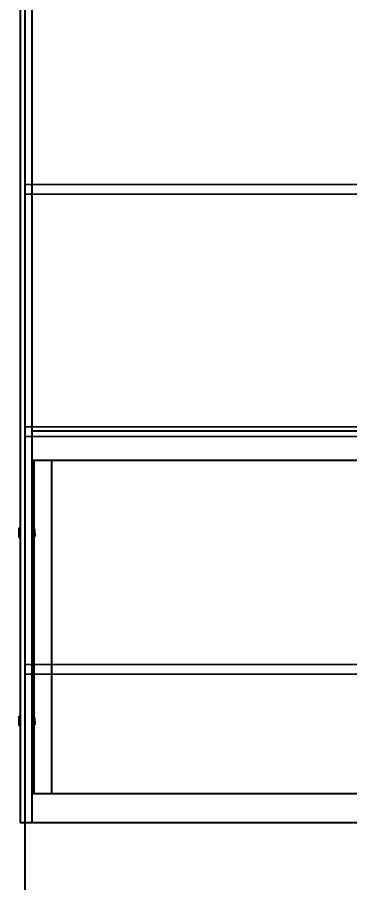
# Model space of a CAD drawing. Header units: millimetres. Extents: x -3665 to 2545, y -3636 to 2679.
# Drawn here: x -1999 to -1309, y -1313 to 479 of the extents above; entities that cross this region are included whole.
import ezdxf

# ---------------------------------------------------------------- set-up
doc = ezdxf.new("R2010")
doc.units = ezdxf.units.MM
doc.layers.add('DIKOM_ОБЪЕКТ', color=7, linetype='Continuous')
doc.layers.add('DIKOM_РАЗМЕР_ОБЪЕКТА', color=7, linetype='Continuous')
doc.styles.add('style1', font='arial.ttf', dxfattribs={"width": 0.8})
doc.dimstyles.new('1-50', dxfattribs={"dimtxt": 300, "dimasz": 200, "dimexe": 100, "dimexo": 0, "dimgap": 100, "dimtad": 1, "dimdec": 0, "dimtxsty": 'style1', "dimcen": 0, "dimclrd": 7, "dimclre": 7, "dimadec": 1, "dimazin": 2, "dimtfac": 1, "dimtdec": 0, "dimtmove": 0, "dimatfit": 3, "dimfxl": 0, "dimlwd": 25, "dimlwe": 18, "dimarcsym": 0})

# ---------------------------------------------------------------- blocks, each defined once
blk = doc.blocks.new('*D1')
at = {"layer": 'Defpoints', "color": 0, "transparency": 16777216}
for p in [(-1992.5, 2121.7), (-2699.5, -1878.3), (-1992.5, -1878.3)]:
    blk.add_point(p, dxfattribs=at)
at = {"layer": 'DIKOM_РАЗМЕР_ОБЪЕКТА', "color": 7, "lineweight": 18, "transparency": 16777216}
for p, q in [((-1992.5, 2121.7), (-2799.5, 2121.7)), ((-1992.5, -1878.3), (-2799.5, -1878.3))]:
    blk.add_line(p, q, dxfattribs=at)
at = {"layer": 'DIKOM_РАЗМЕР_ОБЪЕКТА', "color": 7, "lineweight": 25, "transparency": 16777216}
blk.add_line((-2699.5, 1921.7), (-2699.5, -1678.3), dxfattribs=at)
at = {"layer": 'DIKOM_РАЗМЕР_ОБЪЕКТА', "color": 7, "transparency": 16777216}
for points in [[(-2732.8, 1921.7), (-2666.2, 1921.7), (-2699.5, 2121.7)], [(-2732.8, -1678.3), (-2666.2, -1678.3), (-2699.5, -1878.3)]]:
    blk.add_solid(points, dxfattribs=at)
at = {"layer": 'DIKOM_РАЗМЕР_ОБЪЕКТА', "color": 0, "transparency": 16777216, "insert": (-2952.7, 121.7), "char_height": 300, "attachment_point": 5, "rotation": 90, "style": 'style1'}
blk.add_mtext('4000', dxfattribs=at)

msp = doc.modelspace()

# ---------------------------------------------------------------- linework, layer by layer
at = {"layer": 'DIKOM_ОБЪЕКТ'}
for p, q in [((-1982.5, -1840.3), (-1982.5, 2085)), ((-1992.5, 1431.7), (-1992.5, -1188.3)), ((-1967.5, -1188.3), (-1967.5, 1431.7)), ((-2.7, 131.6), (-1982.5, 132.6)), ((-2.7, 111.6), (-1982.5, 112.6)), ((-2.7, -370.4), (-1982.5, -369.4)), ((-2.7, -390.4), (-1982.5, -389.4)), ((-941.5, -378.3), (-1967.5, -378.3)), ((-1967.5, -438.3), (-922.5, -438.3)), ((-1967.5, -438.3), (-1927.5, -438.3)), ((-1967.5, -538.3), (-1967.5, -438.3)), ((-1964.5, -438.3), (-1964.5, -1128.3)), ((-1927.5, -438.3), (-1927.5, -1128.3)), ((-1994.5, -588.3), (-1994.5, -578.3)), ((-1994.5, -578.3), (-1992.5, -578.3)), ((-1994.5, -579.1), (-1994.5, -588.3)), ((-1994.5, -597.6), (-1994.5, -588.3)), ((-1994.5, -588.3), (-1994.5, -598.3)), ((-1992.5, -578.3), (-1992.5, -588.3)), ((-1992.5, -598.3), (-1992.5, -588.3)), ((-1962, -580.7), (-1964.5, -580.7)), ((-1964.5, -580.7), (-1964.5, -588.3)), ((-1964.5, -587.9), (-1962, -587)), ((-1964.5, -595.9), (-1964.5, -588.3)), ((-1962, -588.8), (-1964.5, -589.7)), ((-1962, -588.3), (-1962, -580.7)), ((-1962, -588.3), (-1962, -581.1)), ((-1962, -588.3), (-1962, -595.9)), ((-1962, -588.3), (-1962, -595.6)), ((-1994.5, -598.3), (-1992.5, -598.3)), ((-1962, -595.9), (-1964.5, -595.9)), ((-2.7, -862.4), (-1982.5, -861.4)), ((-2.7, -882.4), (-1982.5, -881.4)), ((-1994.5, -978.3), (-1994.5, -968.3)), ((-1994.5, -968.3), (-1992.5, -968.3)), ((-1994.5, -969.1), (-1994.5, -978.3)), ((-1994.5, -987.6), (-1994.5, -978.3)), ((-1994.5, -978.3), (-1994.5, -988.3)), ((-1992.5, -968.3), (-1992.5, -978.3)), ((-1992.5, -988.3), (-1992.5, -978.3)), ((-1962, -970.7), (-1964.5, -970.7)), ((-1964.5, -970.7), (-1964.5, -978.3)), ((-1964.5, -977.9), (-1962, -977)), ((-1964.5, -985.9), (-1964.5, -978.3)), ((-1962, -978.8), (-1964.5, -979.7)), ((-1962, -978.3), (-1962, -970.7)), ((-1962, -978.3), (-1962, -971.1)), ((-1962, -978.3), (-1962, -985.9)), ((-1962, -978.3), (-1962, -985.6)), ((-1994.5, -988.3), (-1992.5, -988.3)), ((-1962, -985.9), (-1964.5, -985.9)), ((-1967.5, -1128.3), (-1010.6, -1128.3)), ((-1992.5, -1188.3), (-1967.5, -1188.3)), ((-1992.5, -1188.3), (-1015.6, -1188.3))]:
    msp.add_line(p, q, dxfattribs=at)

# ---------------------------------------------------------------- dimensions: what is measured, and where the dimension line sits
at = {"layer": 'DIKOM_РАЗМЕР_ОБЪЕКТА'}
dim = msp.add_linear_dim(base=(-2699.5, -1878.3), p1=(-1992.5, 2121.7), p2=(-1992.5, -1878.3), angle=90, dimstyle='1-50', dxfattribs=at)
dim.commit()
dim.dimension.update_dxf_attribs({"geometry": '*D1', "text_midpoint": (-2699.5, 121.7), "dimtype": 160})

doc.saveas('drawing.dxf')
